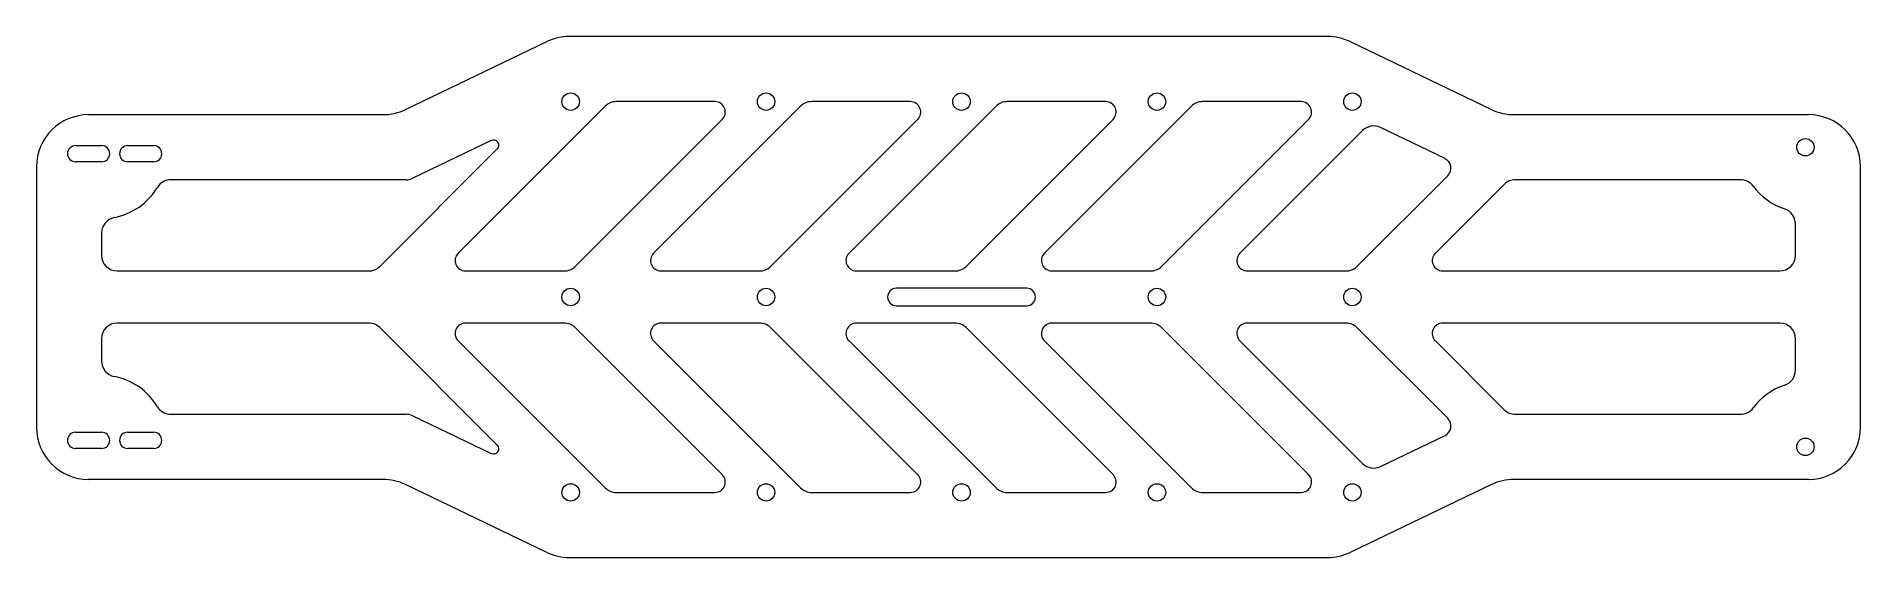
# Model space of a CAD drawing. Header units: inches. Extents: x 1.2 to 15.2, y 3.9 to 7.9.
import ezdxf

# ---------------------------------------------------------------- set-up
doc = ezdxf.new("R2010")
doc.units = ezdxf.units.IN
doc.header["$MEASUREMENT"] = 0

msp = doc.modelspace()

# ---------------------------------------------------------------- linework, layer by layer
at = {"color": 7, "linetype": 'Continuous', "lineweight": 15}
for p, q in [((4.021, 7.386), (5.107, 7.907)), ((11.098, 7.946), (5.28, 7.946)), ((11.271, 7.907), (12.357, 7.386)), ((6.396, 7.446), (5.639, 7.446)), ((7.896, 7.446), (7.139, 7.446)), ((9.396, 7.446), (8.639, 7.446)), ((10.896, 7.446), (10.139, 7.446)), ((1.589, 7.346), (3.848, 7.346)), ((5.554, 7.411), (4.426, 6.283)), ((5.324, 6.181), (6.452, 7.31)), ((7.054, 7.411), (5.926, 6.283)), ((6.824, 6.181), (7.952, 7.31)), ((8.554, 7.411), (7.426, 6.283)), ((8.324, 6.181), (9.452, 7.31)), ((10.054, 7.411), (8.926, 6.283)), ((9.824, 6.181), (10.952, 7.31)), ((12.53, 7.346), (14.789, 7.346)), ((4.68, 7.147), (4.077, 6.858)), ((11.367, 7.224), (10.426, 6.283)), ((12.001, 7.009), (11.504, 7.247)), ((1.489, 7.108), (1.689, 7.108)), ((1.889, 7.108), (2.089, 7.108)), ((3.824, 6.181), (4.726, 7.083)), ((1.189, 6.946), (1.189, 4.946)), ((1.689, 6.984), (1.489, 6.984)), ((2.089, 6.984), (1.889, 6.984)), ((11.324, 6.181), (12.023, 6.88)), ((15.189, 4.946), (15.189, 6.946)), ((4.026, 6.846), (2.22, 6.846)), ((12.454, 6.811), (11.926, 6.283)), ((14.269, 6.846), (12.539, 6.846)), ((14.689, 6.266), (14.689, 6.508)), ((1.689, 6.438), (1.689, 6.266)), ((1.809, 6.146), (3.739, 6.146)), ((4.482, 6.146), (5.239, 6.146)), ((5.982, 6.146), (6.739, 6.146)), ((7.482, 6.146), (8.239, 6.146)), ((8.982, 6.146), (9.739, 6.146)), ((10.482, 6.146), (11.239, 6.146)), ((11.982, 6.146), (14.569, 6.146)), ((8.789, 6.013), (7.789, 6.013)), ((3.739, 5.746), (1.809, 5.746)), ((5.239, 5.746), (4.482, 5.746)), ((6.739, 5.746), (5.982, 5.746)), ((8.239, 5.746), (7.482, 5.746)), ((7.789, 5.879), (8.789, 5.879)), ((9.739, 5.746), (8.982, 5.746)), ((11.239, 5.746), (10.482, 5.746)), ((14.569, 5.746), (11.982, 5.746)), ((1.689, 5.626), (1.689, 5.454)), ((4.726, 4.809), (3.824, 5.711)), ((4.426, 5.61), (5.554, 4.481)), ((6.452, 4.583), (5.324, 5.711)), ((5.926, 5.61), (7.054, 4.481)), ((7.952, 4.583), (6.824, 5.711)), ((7.426, 5.61), (8.554, 4.481)), ((9.452, 4.583), (8.324, 5.711)), ((8.926, 5.61), (10.054, 4.481)), ((10.952, 4.583), (9.824, 5.711)), ((10.426, 5.61), (11.367, 4.669)), ((12.023, 5.013), (11.324, 5.711)), ((11.926, 5.61), (12.454, 5.081)), ((14.689, 5.384), (14.689, 5.626)), ((2.22, 5.046), (4.026, 5.046)), ((12.539, 5.046), (14.269, 5.046)), ((1.489, 4.908), (1.689, 4.908)), ((1.889, 4.908), (2.089, 4.908)), ((4.077, 5.034), (4.68, 4.745)), ((1.689, 4.784), (1.489, 4.784)), ((2.089, 4.784), (1.889, 4.784)), ((11.504, 4.645), (12.001, 4.884)), ((3.848, 4.546), (1.589, 4.546)), ((5.107, 3.986), (4.021, 4.507)), ((12.357, 4.507), (11.271, 3.986)), ((14.789, 4.546), (12.53, 4.546)), ((5.639, 4.446), (6.396, 4.446)), ((7.139, 4.446), (7.896, 4.446)), ((8.639, 4.446), (9.396, 4.446)), ((10.139, 4.446), (10.896, 4.446)), ((5.28, 3.946), (11.098, 3.946))]:
    msp.add_line(p, q, dxfattribs=at)
for centre in [(5.289, 7.446), (6.789, 7.446), (8.289, 7.446), (9.789, 7.446), (11.289, 7.446), (14.766, 7.096), (5.289, 5.946), (6.789, 5.946), (9.789, 5.946), (11.289, 5.946), (14.766, 4.796), (5.289, 4.446), (6.789, 4.446), (8.289, 4.446), (9.789, 4.446), (11.289, 4.446)]:
    msp.add_circle(centre, 0.0669, dxfattribs=at)
for centre, radius, start, end in [((5.28, 7.546), 0.4, 90, 115.641), ((11.098, 7.546), 0.4, 64.359, 90), ((5.639, 7.326), 0.12, 90, 135), ((6.396, 7.366), 0.08, 315, 90), ((7.139, 7.326), 0.12, 90, 135), ((7.896, 7.366), 0.08, 315, 90), ((8.639, 7.326), 0.12, 90, 135), ((9.396, 7.366), 0.08, 315, 90), ((10.139, 7.326), 0.12, 90, 135), ((10.896, 7.366), 0.08, 315, 90), ((1.589, 6.946), 0.4, 90, 180), ((3.848, 7.746), 0.4, 270, 295.641), ((12.53, 7.746), 0.4, 244.359, 270), ((14.789, 6.946), 0.4, 0, 90), ((4.698, 7.111), 0.04, 315, 115.641), ((11.452, 7.139), 0.12, 64.359, 135), ((1.489, 7.046), 0.0621, 90, 270), ((1.689, 7.046), 0.0621, 270, 90), ((1.889, 7.046), 0.0621, 90, 270), ((2.089, 7.046), 0.0621, 270, 90), ((11.966, 6.936), 0.08, 315, 64.359), ((1.689, 7.046), 0.5, 281.1599, 328.927), ((2.22, 6.726), 0.12, 90, 148.927), ((4.026, 6.966), 0.12, 270, 295.641), ((12.539, 6.726), 0.12, 90, 135), ((14.269, 6.726), 0.12, 36.6392, 90), ((14.766, 7.096), 0.5, 216.6392, 251.4443), ((14.569, 6.508), 0.12, 360, 71.4443), ((1.809, 6.438), 0.12, 101.1599, 180), ((1.809, 6.266), 0.12, 180, 270), ((3.739, 6.266), 0.12, 270, 315), ((4.482, 6.226), 0.08, 135, 270), ((5.239, 6.266), 0.12, 270, 315), ((5.982, 6.226), 0.08, 135, 270), ((6.739, 6.266), 0.12, 270, 315), ((7.482, 6.226), 0.08, 135, 270), ((8.239, 6.266), 0.12, 270, 315), ((8.982, 6.226), 0.08, 135, 270), ((9.739, 6.266), 0.12, 270, 315), ((10.482, 6.226), 0.08, 135, 270), ((11.239, 6.266), 0.12, 270, 315), ((11.982, 6.226), 0.08, 135, 270), ((14.569, 6.266), 0.12, 270, 0), ((7.789, 5.946), 0.0669, 90, 270), ((8.789, 5.946), 0.0669, 270, 90), ((1.809, 5.626), 0.12, 90, 180), ((3.739, 5.626), 0.12, 45, 90), ((4.482, 5.666), 0.08, 90, 225), ((5.239, 5.626), 0.12, 45, 90), ((5.982, 5.666), 0.08, 90, 225), ((6.739, 5.626), 0.12, 45, 90), ((7.482, 5.666), 0.08, 90, 225), ((8.239, 5.626), 0.12, 45, 90), ((8.982, 5.666), 0.08, 90, 225), ((9.739, 5.626), 0.12, 45, 90), ((10.482, 5.666), 0.08, 90, 225), ((11.239, 5.626), 0.12, 45, 90), ((11.982, 5.666), 0.08, 90, 225), ((14.569, 5.626), 0.12, 0, 90), ((1.809, 5.454), 0.12, 180, 258.8401), ((1.689, 4.846), 0.5, 31.073, 78.8401), ((14.569, 5.384), 0.12, 288.5557, 0), ((14.766, 4.796), 0.5, 108.5557, 143.3608), ((2.22, 5.166), 0.12, 211.073, 270), ((4.026, 4.926), 0.12, 64.359, 90), ((12.539, 5.166), 0.12, 225, 270), ((14.269, 5.166), 0.12, 270, 323.3608), ((1.589, 4.946), 0.4, 180, 270), ((1.489, 4.846), 0.0621, 90, 270), ((1.689, 4.846), 0.0621, 270, 90), ((1.889, 4.846), 0.0621, 90, 270), ((2.089, 4.846), 0.0621, 270, 90), ((11.966, 4.956), 0.08, 295.641, 45), ((14.789, 4.946), 0.4, 270, 0), ((4.698, 4.781), 0.04, 244.359, 45), ((11.452, 4.753), 0.12, 225, 295.641), ((3.848, 4.146), 0.4, 64.359, 90), ((5.639, 4.566), 0.12, 225, 270), ((6.396, 4.526), 0.08, 270, 45), ((7.139, 4.566), 0.12, 225, 270), ((7.896, 4.526), 0.08, 270, 45), ((8.639, 4.566), 0.12, 225, 270), ((9.396, 4.526), 0.08, 270, 45), ((10.139, 4.566), 0.12, 225, 270), ((10.896, 4.526), 0.08, 270, 45), ((12.53, 4.146), 0.4, 90, 115.641), ((5.28, 4.346), 0.4, 244.359, 270), ((11.098, 4.346), 0.4, 270, 295.641)]:
    msp.add_arc(centre, radius, start, end, dxfattribs=at)

doc.saveas('drawing.dxf')
